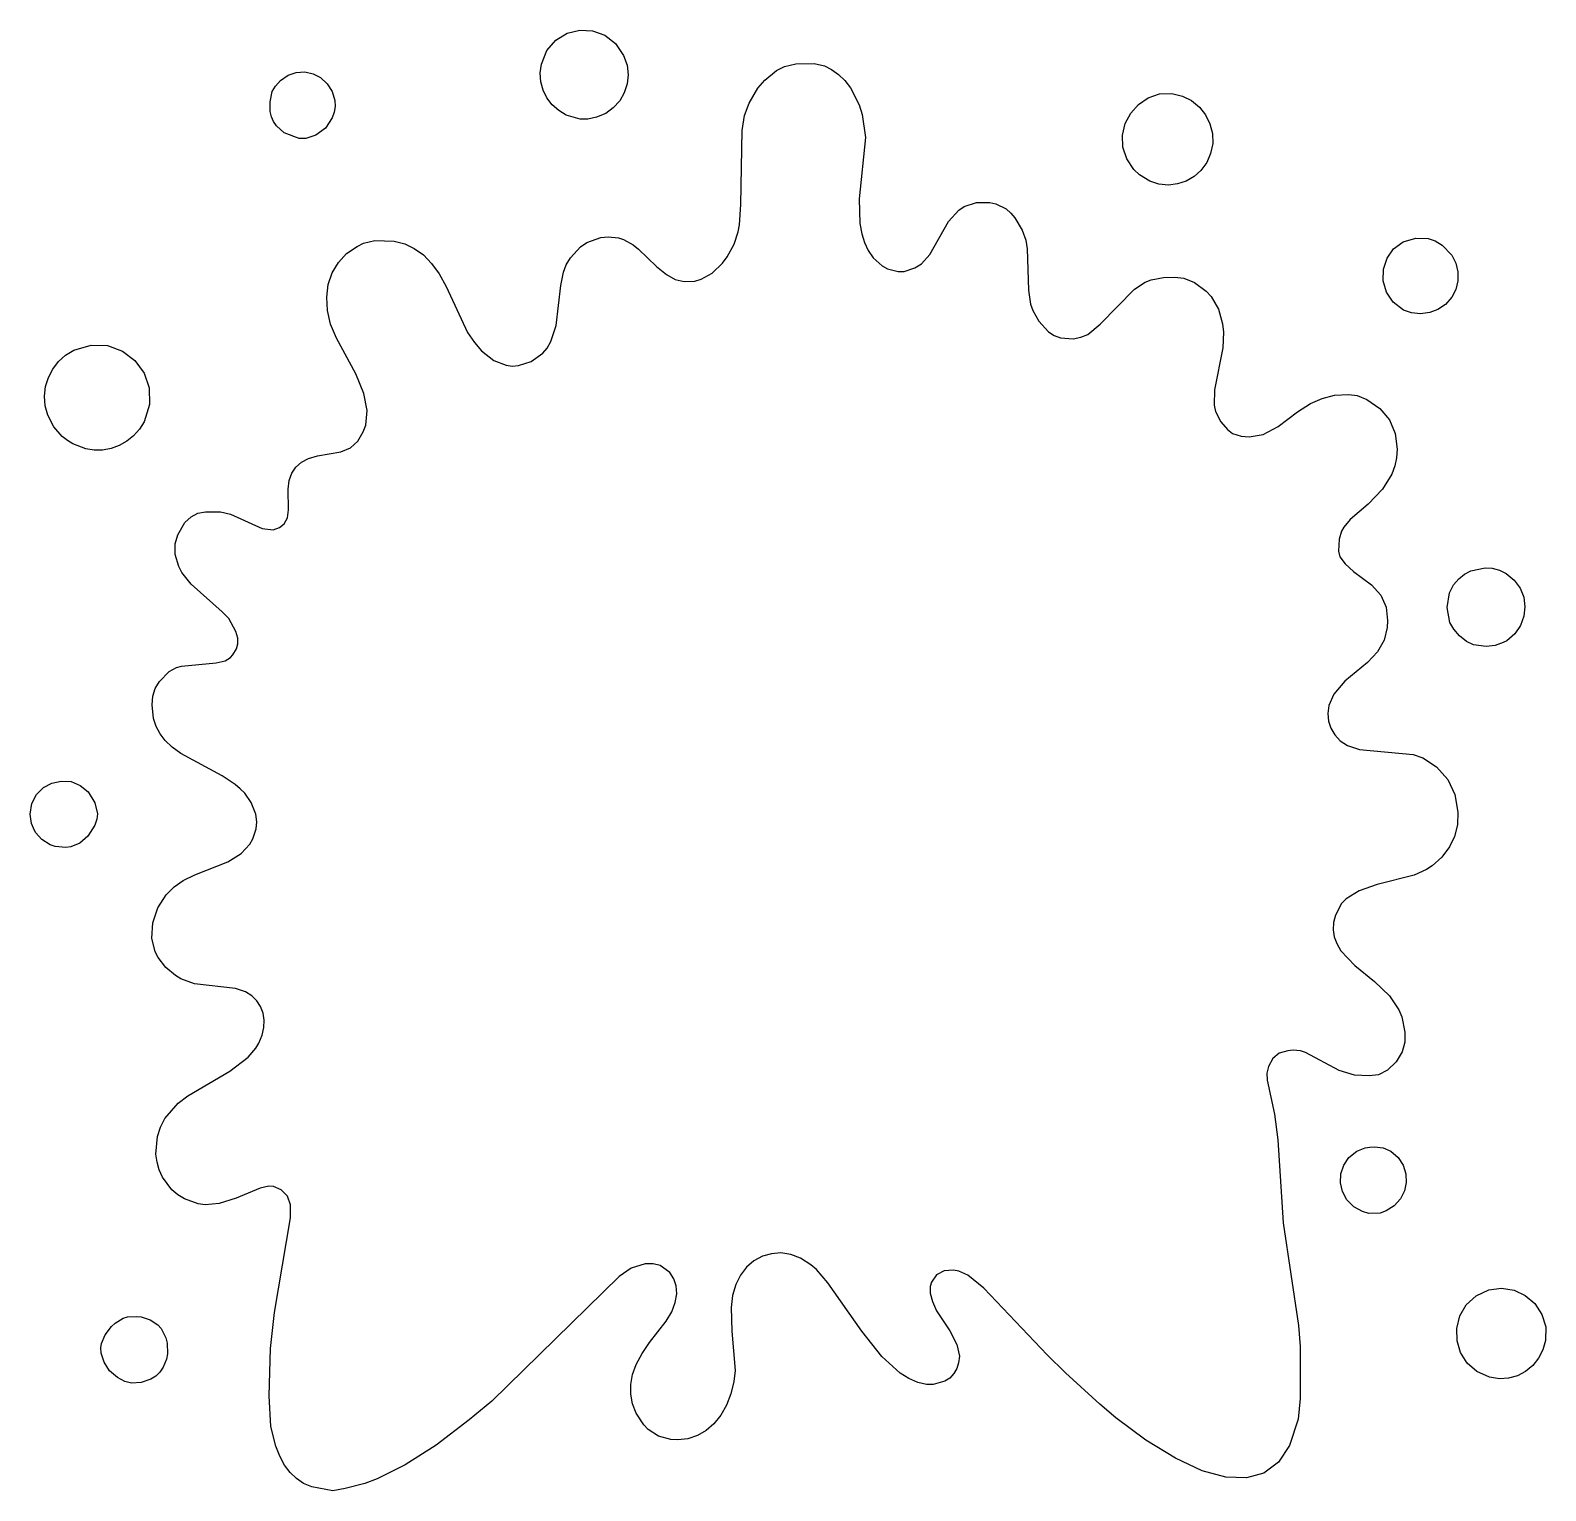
# Model space of a CAD drawing. Header units: millimetres. Extents: x 0 to 300, y 0 to 289.
import ezdxf

# ---------------------------------------------------------------- set-up
doc = ezdxf.new("R2010")
doc.units = ezdxf.units.MM
doc.layers.add('CUT', color=7, linetype='CONTINUOUS')

msp = doc.modelspace()

# ---------------------------------------------------------------- linework, layer by layer
at = {"layer": 'CUT'}
for points in [[(115.8411, 286.5329), (117.4624, 284.1101), (118.1296, 282.1863), (118.3384, 280.3239), (118.1294, 278.5301), (117.5536, 276.7519), (116.6786, 275.1738), (115.3856, 273.7656), (113.9065, 272.6766), (112.1135, 271.923), (110.3507, 271.4969), (108.8658, 271.5038), (106.1082, 272.3203), (104.6076, 273.2138), (103.3219, 274.3917), (102.2867, 275.7488), (101.5365, 277.2842), (101.0726, 278.9266), (100.9329, 280.7136), (101.1815, 282.4374), (102.2807, 285.1335), (104.0484, 287.1899), (106.2972, 288.5197), (108.7687, 289.1158), (111.2859, 289.0092), (113.738, 288.1432)], [(49.6903, 59.5772), (48.1723, 60.2082), (47.1942, 60.315), (45.4754, 59.8726), (40.7818, 57.9253), (37.392, 56.8417), (34.5874, 56.5884), (33.2104, 56.8097), (30.5182, 57.8067), (29.2199, 58.5451), (28.0406, 59.5453), (26.179, 62.0932), (25.5149, 63.5285), (25.0938, 65.034), (24.8391, 66.6495), (25.1538, 70.147), (25.774, 71.975), (26.6328, 73.6797), (29.2858, 76.7169), (31.1556, 78.2028), (39.4935, 83.0772), (43.1238, 85.8459), (44.6732, 87.6292), (45.2438, 88.6263), (45.8925, 90.2119), (46.2247, 91.7137), (46.2924, 93.1754), (46.0888, 94.5612), (45.5621, 95.8787), (44.84, 96.9585), (43.8541, 97.947), (42.5983, 98.7718), (40.6236, 99.4016), (32.5318, 100.3728), (29.8253, 101.3618), (28.7175, 102.0252), (26.8353, 103.5934), (25.3388, 105.5435), (24.7418, 106.6658), (24.0725, 109.3906), (24.2811, 112.3918), (25.2554, 115.4182), (26.8965, 117.967), (28.4823, 119.5204), (30.2939, 120.796), (32.5415, 121.919), (39.1048, 124.5222), (41.7674, 126.1455), (43.4804, 127.9867), (44.07, 129.083), (44.7242, 131.0261), (44.8627, 132.4368), (44.6534, 133.9428), (43.7136, 136.2569), (42.4546, 138.0674), (41.5712, 138.9539), (40.5686, 139.8159), (37.9964, 141.4954), (29.8316, 145.9618), (28.1125, 147.1882), (26.7069, 148.5176), (25.6755, 149.869), (24.8904, 151.2983), (24.4211, 152.8911), (24.1067, 155.5463), (24.2539, 157.2989), (24.7199, 158.7953), (25.5936, 160.2102), (27.5019, 162.1849), (28.9671, 162.9749), (29.9103, 163.2401), (36.7644, 163.9007), (38.545, 164.2774), (39.629, 164.9399), (40.0899, 165.46), (40.8123, 166.6696), (41.0932, 167.6379), (41.0663, 168.7713), (40.6986, 170.0886), (39.2704, 172.6516), (38.0137, 173.9808), (31.8474, 179.4504), (30.0124, 181.7751), (29.3853, 182.9892), (28.6837, 185.3383), (28.6763, 187.4592), (29.1869, 189.256), (30.5954, 191.6514), (31.8463, 192.8033), (33.1782, 193.5465), (34.6679, 193.8026), (37.6765, 193.8031), (39.6594, 193.3256), (45.922, 190.4752), (48.0674, 190.2407), (49.3139, 190.6976), (50.27, 191.4147), (50.8834, 192.5802), (51.1443, 194.1523), (51.0399, 198.2854), (51.2493, 199.9933), (51.756, 201.4586), (52.5514, 202.6555), (53.679, 203.6394), (55.1036, 204.3672), (56.8471, 204.8967), (61.4656, 205.653), (63.3854, 206.4536), (64.8304, 207.751), (65.9276, 209.6103), (66.402, 210.9503), (66.6684, 213.8228), (66.0208, 217.1996), (64.4164, 221.1092), (60.5851, 228.18), (59.4579, 230.9288), (58.8194, 233.6419), (58.6805, 236.2673), (58.9736, 238.7802), (59.7612, 241.0866), (60.9897, 243.1541), (62.6004, 244.9073), (64.6924, 246.3355), (65.9756, 246.981), (68.2358, 247.5302), (72.0434, 247.3871), (74.1383, 246.8191), (76.0213, 245.9308), (77.817, 244.6332), (79.4415, 242.9328), (80.9272, 240.8942), (82.354, 238.3643), (86.5561, 229.2965), (87.9039, 227.3239), (89.3417, 225.6784), (91.7568, 223.7447), (94.207, 222.7915), (95.4235, 222.6237), (96.6746, 222.724), (99.1657, 223.5284), (101.4772, 225.1768), (102.3252, 226.1944), (103.0526, 227.4807), (104.0765, 230.6697), (105.0471, 238.6198), (105.553, 241.2324), (106.1139, 242.7017), (106.9138, 244.0421), (108.9445, 246.2473), (110.1778, 247.0847), (112.9372, 248.0786), (114.4029, 248.2261), (116.4752, 248.0178), (117.4198, 247.6967), (119.3486, 246.6313), (120.3827, 245.8142), (123.9661, 242.3743), (125.9425, 240.7485), (127.691, 239.8094), (129.4619, 239.4059), (131.5884, 239.4648), (132.8052, 239.8206), (134.9706, 241.054), (137.0352, 243.0075), (137.9556, 244.2443), (139.3143, 246.758), (140.1412, 249.1942), (140.3868, 250.6141), (140.6668, 254.6238), (140.9128, 269.2948), (141.3667, 272.2286), (142.2861, 274.6801), (144.0042, 277.6788), (145.3821, 279.2298), (147.7184, 281.1715), (149.3295, 281.9775), (151.5389, 282.4824), (155.1534, 282.5184), (157.1994, 282.0787), (158.6379, 281.3756), (160.0109, 280.3609), (161.2505, 279.1511), (162.3436, 277.7359), (164.1057, 274.3407), (164.7033, 272.4336), (165.3672, 267.8826), (164.1129, 255.7667), (164.2533, 250.8513), (164.6024, 248.8456), (165.1457, 247.0833), (165.8858, 245.5335), (166.8773, 244.0811), (168.6488, 242.4575), (169.6777, 241.8846), (171.8377, 241.391), (172.991, 241.3983), (175.1326, 242.0769), (176.4161, 242.8944), (178.0557, 244.7371), (181.7899, 251.2939), (183.7966, 253.4842), (184.901, 254.2155), (187.3182, 254.9938), (189.9677, 254.9962), (191.1413, 254.7424), (193.1676, 253.7504), (194.1058, 252.9276), (194.9261, 251.9941), (196.372, 249.5171), (197.0723, 247.5547), (197.3232, 245.8846), (197.6402, 237.6901), (197.9889, 234.9298), (198.4631, 233.6509), (199.6451, 231.5069), (201.5394, 229.4441), (202.7176, 228.7273), (203.9452, 228.2594), (206.4717, 228.0627), (207.9657, 228.3764), (209.3284, 228.9105), (211.8269, 230.9297), (218.6021, 237.8441), (220.7237, 239.2622), (221.9091, 239.7102), (224.3583, 240.1688), (226.611, 240.2381), (228.3915, 240.0639), (230.4809, 239.2104), (232.8116, 237.4931), (233.7546, 236.402), (235.197, 233.9341), (236.0077, 231.0169), (236.1903, 229.356), (236.0822, 226.2452), (234.4131, 217.9399), (234.3804, 214.9074), (234.6268, 213.6786), (235.665, 211.5788), (236.9763, 210.0956), (238.0265, 209.324), (239.7237, 208.7722), (241.2687, 208.6658), (244.0673, 209.1182), (247.0136, 210.6793), (250.8696, 213.5863), (253.4072, 215.2052), (255.7468, 216.2528), (258.187, 216.8574), (261.0529, 217.0372), (262.6884, 216.787), (264.5958, 215.9942), (267.1914, 214.2428), (269.0582, 212.019), (270.2334, 209.2772), (270.5886, 206.1642), (270.4827, 204.4837), (270.12, 202.8615), (269.5497, 201.2678), (267.7038, 198.2604), (264.878, 195.3302), (261.2673, 192.2759), (260.0651, 190.7716), (259.6031, 189.9815), (259.1142, 188.3811), (258.972, 185.9718), (259.2775, 184.9054), (260.2824, 183.4732), (261.9436, 181.9804), (265.5463, 179.3566), (267.3311, 177.2614), (268.3904, 174.884), (268.7042, 172.2704), (268.6313, 170.8707), (268.027, 168.3946), (266.7292, 166.0959), (264.744, 163.9369), (260.2536, 160.2488), (258.0402, 157.6627), (257.0509, 155.4423), (256.8474, 153.8864), (256.983, 152.3643), (257.456, 150.9438), (258.2352, 149.623), (259.3186, 148.4723), (260.7441, 147.5386), (263.142, 146.7037), (273.7315, 145.759), (275.6512, 145.0697), (278.4154, 143.2857), (280.6022, 140.819), (282.0138, 137.8263), (282.5891, 134.3492), (282.5217, 131.8062), (281.978, 129.4838), (280.9584, 127.4807), (279.4182, 125.4419), (277.5007, 123.7073), (276.4321, 122.998), (273.962, 121.8365), (266.6549, 119.9832), (263.0517, 118.766), (260.5136, 117.1767), (259.6047, 116.2244), (258.3599, 113.9131), (257.9948, 112.4797), (257.8997, 111.0124), (258.1301, 109.6726), (258.6249, 108.3152), (259.4766, 106.9041), (262.2063, 103.9583), (266.0934, 100.8043), (269.0597, 97.9428), (270.936, 95.2251), (271.5466, 93.7987), (272.1217, 90.7456), (272.121, 88.7847), (271.5554, 86.8727), (270.3758, 84.9344), (268.6672, 83.2228), (266.898, 82.3146), (265.0722, 82.126), (262.1771, 82.2304), (259.1192, 83.1962), (252.4204, 86.7529), (251.4714, 87.0534), (249.981, 87.1827), (248.9242, 87.1099), (247.2036, 86.5886), (245.9824, 85.5844), (245.1037, 83.9507), (244.8061, 82.659), (244.8745, 81.2898), (246.3055, 74.5518), (247.0042, 69.4854), (248.0168, 53.0457), (251.0846, 32.6896), (251.3665, 28.5734), (251.3665, 18.2799), (250.9809, 14.137), (249.2899, 8.9168), (247.1139, 5.6399), (244.2276, 3.4943), (240.7397, 2.5129), (236.6826, 2.6512), (231.9656, 3.9556), (226.6871, 6.4204), (220.8147, 9.9874), (214.8885, 14.4146), (211.7047, 17.108), (204.9282, 23.3253), (201.2962, 26.9222), (188.8019, 40.1135), (185.5874, 42.6468), (183.8234, 43.4337), (182.7854, 43.6723), (180.8836, 43.5455), (179.3813, 42.7394), (178.3895, 41.2926), (178.1381, 40.4343), (178.1342, 39.0998), (178.5844, 37.422), (179.4312, 35.6278), (182.0184, 31.6749), (183.4184, 28.9105), (183.926, 26.6175), (183.7756, 25.2903), (183.4202, 24.1954), (182.8044, 23.1799), (182.0055, 22.3094), (181.0249, 21.655), (178.7455, 21.0036), (177.4477, 21.0394), (175.6733, 21.4416), (173.9331, 22.192), (172.2227, 23.2402), (168.5857, 26.561), (164.643, 31.5508), (157.9171, 41.1698), (155.6132, 43.7856), (154.5456, 44.7126), (152.5068, 46.0353), (150.5564, 46.7537), (148.5679, 47.0594), (146.7049, 46.9242), (144.9714, 46.4263), (143.2643, 45.5272), (141.7986, 44.2664), (140.5904, 42.6925), (139.6532, 40.8005), (139.0206, 38.6293), (138.7479, 36.2953), (138.8869, 31.5985), (139.516, 23.7634), (139.3056, 21.6084), (138.7109, 19.1524), (137.82, 16.8992), (136.6737, 14.9343), (135.32, 13.2678), (133.7774, 11.937), (132.0664, 10.9044), (130.1741, 10.297), (128.1827, 10.083), (126.798, 10.1588), (124.3381, 10.8089), (122.333, 12.1105), (121.4463, 13.0675), (119.9738, 15.3459), (119.2194, 17.211), (118.863, 19.0994), (118.8629, 21.0217), (119.2181, 22.9763), (119.9509, 25.0035), (121.1001, 27.1627), (122.5552, 29.3454), (125.8958, 33.5921), (126.9941, 35.4402), (127.6923, 37.2462), (127.9646, 38.9475), (127.8818, 40.5534), (127.4176, 41.9258), (126.5743, 43.1661), (124.7102, 44.5805), (123.3124, 44.9375), (121.6961, 44.8984), (118.9687, 44.0739), (116.6004, 42.4118), (91.3394, 17.7449), (86.8933, 13.9988), (80.3313, 9.0424), (74.214, 5.1267), (68.6872, 2.3472), (66.1989, 1.437), (62.3069, 0.4212), (59.893, 0), (55.7189, 0.7785), (54.1156, 1.4558), (52.7238, 2.3834), (51.4423, 3.5937), (50.3401, 5.0512), (49.4113, 6.8042), (48.604, 8.8094), (47.5868, 12.6782), (47.3066, 18.7721), (47.5516, 28.1726), (48.3564, 35.3085), (51.4952, 54.0373), (51.5341, 56.6238), (50.9157, 58.287)], [(59.7781, 271.7946), (58.4624, 269.7635), (56.5529, 268.3694), (54.5633, 267.6973), (53.2397, 267.6708), (50.288, 268.8307), (48.7146, 270.2141), (48.1341, 271.0509), (47.7635, 272.0166), (47.5158, 273.0286), (47.4826, 274.9779), (47.8908, 276.972), (48.544, 278.0896), (49.5092, 279.1583), (51.0527, 280.2472), (52.6485, 280.7756), (54.3269, 280.8823), (55.9958, 280.4859), (57.4749, 279.7486), (58.7714, 278.539), (59.7564, 276.9905), (60.2811, 275.2027), (60.32, 274.0348), (60.1745, 272.8788)], [(234.0964, 266.7083), (233.6677, 264.7), (232.8977, 262.946), (231.7176, 261.3922), (230.3825, 260.1996), (228.8106, 259.2711), (227.095, 258.699), (225.3093, 258.4847), (223.4401, 258.6302), (221.6459, 259.2421), (219.6074, 260.4723), (218.4926, 261.5462), (217.0784, 263.6961), (216.3093, 266.0076), (216.1994, 268.3675), (216.7517, 270.6984), (217.8418, 272.6989), (219.3812, 274.451), (221.2957, 275.7625), (223.52, 276.5082), (226.0154, 276.5909), (228.0947, 276.0763), (229.8481, 275.1977), (231.4438, 273.9192), (232.6337, 272.3773), (233.5246, 270.6299), (234.0244, 268.7019)], [(278.6622, 233.8357), (277.0791, 233.2371), (275.2096, 233.0166), (273.4611, 233.1916), (271.8448, 233.7428), (269.8082, 235.285), (268.4675, 237.2515), (267.8362, 239.5398), (267.873, 241.8182), (268.5839, 243.9862), (269.8891, 245.8287), (271.7838, 247.24), (274.2884, 247.9802), (276.7048, 247.9087), (278.1427, 247.4408), (279.494, 246.5902), (281.4045, 244.6097), (282.2046, 242.995), (282.5892, 241.3083), (282.5834, 239.5178), (282.1944, 237.8301), (281.4213, 236.2791), (280.189, 234.8613)], [(20.7241, 223.7459), (22.5174, 221.2421), (23.5426, 218.3068), (23.614, 215.0087), (22.5347, 211.5804), (21.6232, 210.1446), (20.4614, 208.8083), (19.1084, 207.7451), (17.6011, 206.9048), (15.9976, 206.2997), (14.3229, 206.014), (12.6421, 205.9782), (10.9617, 206.2586), (8.439, 207.2464), (7.3302, 207.9218), (6.2968, 208.7339), (4.6395, 210.6067), (3.4734, 212.9342), (2.9676, 214.8046), (2.8251, 216.6928), (3.0386, 218.5799), (3.5727, 220.3603), (4.4427, 222.0561), (5.5669, 223.5293), (6.9821, 224.7934), (8.6367, 225.7765), (12.0319, 226.8026), (15.3089, 226.6995), (18.2746, 225.6074)], [(292.1582, 181.5932), (293.7663, 180.2709), (294.9645, 178.6613), (295.6694, 176.8889), (295.8829, 174.9998), (295.7051, 173.111), (295.0357, 171.304), (293.8695, 169.6182), (292.3027, 168.2662), (291.5857, 167.8899), (290.0069, 167.3576), (288.2348, 167.1477), (285.6763, 167.4466), (284.3127, 168.1324), (282.9561, 169.2079), (281.8045, 170.5338), (281.0466, 171.8951), (280.4976, 174.8417), (280.9717, 177.7419), (281.7776, 179.3531), (282.7763, 180.5025), (283.9396, 181.4516), (285.1983, 182.1343), (287.9902, 182.7079), (289.4277, 182.6353), (290.829, 182.2408)], [(11.4623, 138.3253), (12.75, 136.1839), (13.3254, 133.9933), (13.1787, 132.9354), (12.7443, 131.7434), (11.4072, 129.5562), (9.7812, 128.1951), (7.9958, 127.4599), (7.0162, 127.3094), (4.9448, 127.5301), (3.9396, 127.8929), (2.2913, 128.9037), (1.0584, 130.2775), (0.6031, 131.1448), (0.2449, 132.0553), (0, 133.9439), (0.3202, 136.047), (1.2535, 137.8582), (2.6284, 139.2172), (4.2618, 140.1001), (6.0974, 140.4937), (8.0783, 140.3696), (9.8839, 139.6211)], [(271.28, 57.7537), (270.0277, 56.4046), (268.4162, 55.4248), (267.2278, 54.9567), (265.0107, 54.8892), (263.7402, 55.279), (261.9957, 56.205), (260.648, 57.5519), (259.7419, 59.2031), (259.3556, 60.9396), (259.4306, 62.7411), (260.0093, 64.4693), (261.0248, 65.9773), (262.6316, 67.2339), (264.2705, 67.8793), (265.1759, 68.0282), (266.1132, 68.1006), (267.8515, 67.8853), (269.375, 67.2053), (270.7767, 65.9423), (271.785, 64.4334), (272.3343, 62.7286), (272.4033, 61.0453), (272.0528, 59.382)], [(299.4614, 27.8684), (298.57, 26.2259), (297.4272, 24.7634), (295.9981, 23.6191), (294.3914, 22.7627), (292.6386, 22.262), (290.8467, 22.1547), (288.8824, 22.4544), (286.388, 23.5723), (284.4836, 25.2359), (283.1551, 27.3697), (282.4526, 29.7003), (282.3814, 32.1171), (282.9942, 34.5931), (284.2833, 36.7716), (286.2433, 38.5935), (288.7318, 39.7607), (291.2703, 40.1211), (293.7817, 39.6797), (295.9689, 38.6526), (297.8259, 37.0775), (299.2609, 34.9064), (300, 32.4681), (299.9626, 29.7664)], [(23.7389, 33.8233), (25.2366, 32.8638), (25.8955, 32.1402), (26.8241, 30.2554), (27.0727, 29.2091), (27.1425, 27.1146), (26.9605, 26.0433), (26.3253, 24.4488), (25.6486, 23.434), (24.8755, 22.6964), (23.8365, 22.0644), (21.976, 21.3972), (20.031, 21.3188), (18.7329, 21.643), (17.2454, 22.3847), (15.6995, 23.7453), (14.6267, 25.4383), (14.0332, 27.2542), (13.9545, 28.266), (14.0757, 29.1109), (14.8339, 30.8643), (16.0513, 32.499), (16.8078, 33.1892), (18.4015, 34.1842), (19.2407, 34.4346), (21.0027, 34.505), (21.9726, 34.3903)]]:
    msp.add_lwpolyline(points, close=True, dxfattribs=at)

doc.saveas('drawing.dxf')
